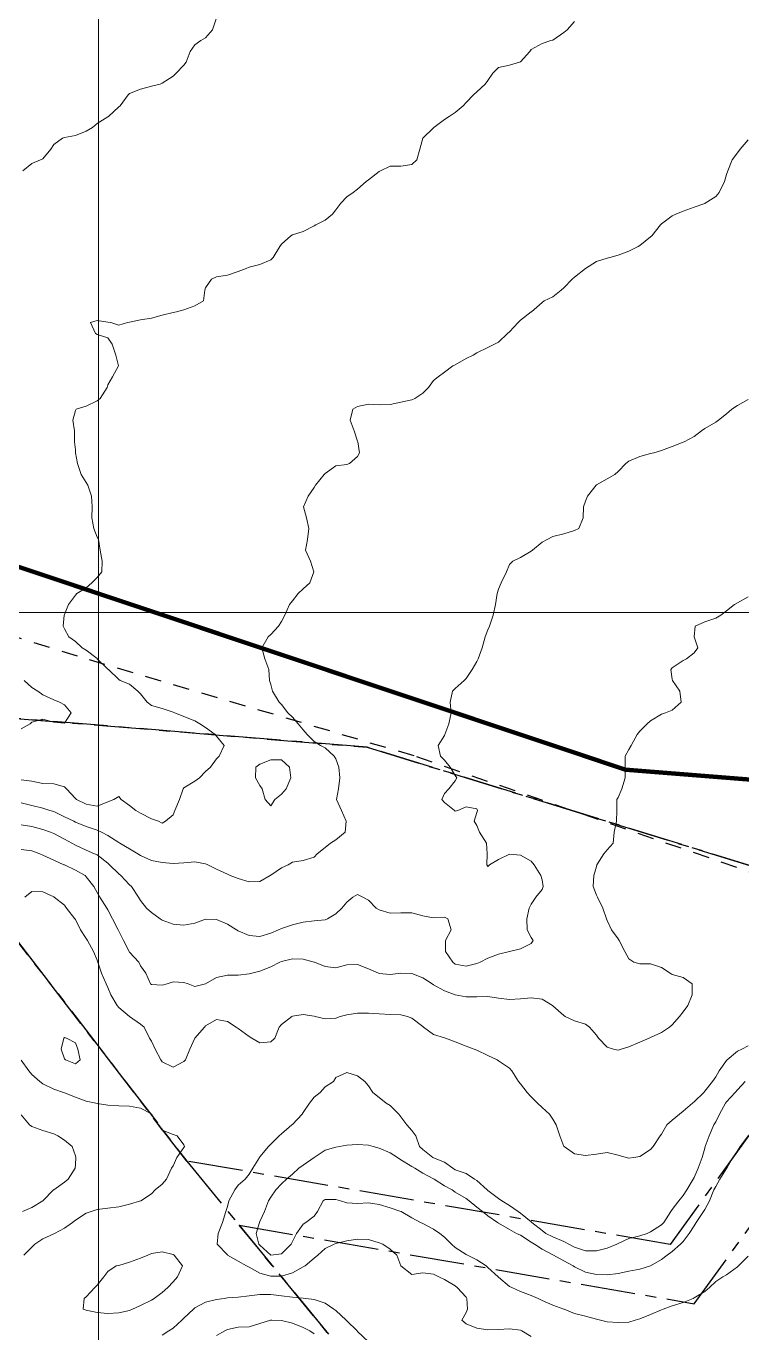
# Model space of a CAD drawing. Header units: centimetres. Extents: x 0 to 642158, y -847 to 649707.
# Drawn here: x 616763.5 to 616796.5, y 621054.2 to 621114.4 of the extents above; entities that cross this region are included whole.
import ezdxf

# ---------------------------------------------------------------- set-up
doc = ezdxf.new("R2010")
doc.units = ezdxf.units.CM
doc.header["$MEASUREMENT"] = 0
doc.linetypes.add('CENTERX2', pattern=[4, 2.5, -0.5, 0.5, -0.5])
doc.linetypes.add('JIS_02_0.7', pattern=[1.35, 0.75, -0.6])
for name, color, linetype, lineweight in [('MEV_grille', 254, 'Continuous', 9), ('MEV_layout inondation', 5, 'Continuous', 15), ('WAL_parcellaire agricole', 7, 'JIS_02_0.7', 25), ('WAL_topographie 0.5', 253, 'Continuous', 20)]:
    doc.layers.add(name, color=color, linetype=linetype, lineweight=lineweight)
doc.layers.add('SPW_parcellaire cadastral', color=7, linetype='CENTERX2', lineweight=25, true_color=0xff0542)

# ---------------------------------------------------------------- blocks, each defined once
blk = doc.blocks.new('*U114')
at = {"layer": 'MEV_grille', "transparency": 33554687}
blk.add_lwpolyline([(-1338.461, 0), (1338.461, 0)], dxfattribs=at)
blk = doc.blocks.new('*U115')
at = {"layer": 'MEV_grille', "color": 0, "linetype": 'ByBlock', "lineweight": -2, "transparency": 16777216}
blk.add_blockref('*U114', (0, -1300), dxfattribs=at)
blk = doc.blocks.new('*U112')
at = {"layer": 'MEV_grille', "transparency": 33554687}
blk.add_lwpolyline([(0, 1825.476), (0, -1825.476)], dxfattribs=at)
blk = doc.blocks.new('*U113')
at = {"layer": 'MEV_grille', "color": 0, "linetype": 'ByBlock', "lineweight": -2, "transparency": 16777216}
blk.add_blockref('*U112', (1400, 0), dxfattribs=at)

msp = doc.modelspace()

# ---------------------------------------------------------------- linework, layer by layer
at = {"layer": 'MEV_layout inondation', "const_width": 0.2}
msp.add_lwpolyline([(616900.942, 621085.199), (616869.556, 621081.82), (616818.373, 621077.958), (616791.092, 621080.131), (616754.688, 621092.309), (616742.718, 621101.924), (616722.412, 621069.444), (616695.48, 621070.085), (616668.547, 621046.793), (616701.256, 620999.929), (616753.203, 621003.561), (616805.513, 621043.508), (616905.775, 621054.403)], dxfattribs=at)
at = {"layer": 'SPW_parcellaire cadastral'}
for points in [[(616847.565, 621061.691), (616828.917, 621060.539), (616808.973, 621071.951), (616779.19, 621081.167), (616754.653, 621083.181), (616749.683, 621089.067), (616744.793, 621094.859), (616737.834, 621103.1), (616737.636, 621103.336), (616732.916, 621108.926), (616728.3, 621114.393), (616727.627, 621115.19), (616722.948, 621120.732), (616722.671, 621121.06), (616772.42, 621142.06), (616847.565, 621061.691)], [(616715.263, 621093.336), (616715.563, 621087.308), (616715.873, 621081.077), (616716.186, 621074.786), (616716.286, 621072.789), (616760.686, 621075.337), (616770.879, 621062.083), (616773.292, 621059.129), (616779.255, 621051.859), (616773.908, 621030.944), (616772.263, 621024.51), (616770.866, 621019.044), (616769.271, 621012.806), (616767.739, 621006.814), (616766.157, 621000.627), (616765.689, 620998.794), (616662.71, 621125.629)], [(616770.879, 621062.083), (616760.686, 621075.337), (616754.653, 621083.181), (616779.19, 621081.167), (616808.973, 621071.951), (616799.149, 621066.556), (616793.149, 621058.234), (616770.879, 621062.083)], [(616773.292, 621059.129), (616794.263, 621055.504), (616800.848, 621064.637), (616808.947, 621069.085), (616810.649, 621053.21), (616786.411, 621043.132), (616779.255, 621051.859), (616773.292, 621059.129)]]:
    msp.add_lwpolyline(points, dxfattribs=at)
at = {"layer": 'WAL_parcellaire agricole'}
msp.add_lwpolyline([(616810.251, 621070.768), (616781.35, 621080.764), (616765.85, 621085.362), (616748.357, 621090.818), (616682.918, 621169.639), (616661.738, 621197.449), (616602.087, 621269.369), (616526.994, 621299.499), (616576.822, 621338.338), (616533.815, 621402.665), (616552.813, 621416.834), (616582.717, 621382.138), (616635.423, 621323.445), (616688.43, 621261.152), (616732.293, 621211.325), (616828.245, 621125.169), (616881.648, 621072.228), (616874.217, 621071.21), (616845.277, 621069.528), (616834.321, 621069.895), (616821.725, 621073.496), (616819.913, 621067.675), (616810.251, 621070.768)], dxfattribs=at)
at = {"layer": 'WAL_topographie 0.5'}
for points in [[(616788.75, 621114.633), (616788.401, 621114.25), (616788.25, 621114.118), (616787.75, 621113.773), (616787.659, 621113.75), (616787.25, 621113.625), (616786.75, 621113.345), (616786.693, 621113.25), (616786.25, 621112.766), (616786.214, 621112.75), (616785.75, 621112.612), (616785.25, 621112.513), (616784.981, 621112.25), (616784.75, 621111.917), (616784.632, 621111.75), (616784.25, 621111.387), (616784.088, 621111.25), (616783.75, 621110.902), (616783.618, 621110.75), (616783.25, 621110.432), (616782.964, 621110.25), (616782.75, 621110.114), (616782.265, 621109.75), (616782.25, 621109.735), (616781.75, 621109.25), (616781.75, 621109.25), (616781.619, 621108.75), (616781.484, 621108.25), (616781.25, 621108.046), (616780.75, 621107.96), (616780.25, 621107.957), (616779.803, 621107.75), (616779.75, 621107.717), (616779.25, 621107.324), (616779.146, 621107.25), (616778.75, 621106.898), (616778.55, 621106.75), (616778.25, 621106.543), (616777.976, 621106.25), (616777.75, 621105.946), (616777.595, 621105.75), (616777.25, 621105.464), (616776.833, 621105.25), (616776.75, 621105.213), (616776.25, 621104.947), (616775.75, 621104.788), (616775.682, 621104.75), (616775.25, 621104.37), (616775.167, 621104.25), (616774.859, 621103.75), (616774.75, 621103.647), (616774.25, 621103.434), (616773.75, 621103.304), (616773.625, 621103.25), (616773.25, 621103.097), (616772.75, 621102.928), (616772.25, 621102.856), (616772.023, 621102.75), (616771.75, 621102.35), (616771.719, 621102.25), (616771.654, 621101.75), (616771.25, 621101.517), (616770.75, 621101.335), (616770.404, 621101.25), (616770.25, 621101.22), (616769.75, 621101.098), (616769.25, 621100.956), (616768.75, 621100.871), (616768.25, 621100.766), (616768.15, 621100.75), (616767.75, 621100.632), (616767.386, 621100.75), (616767.25, 621100.772), (616766.75, 621100.842), (616766.44, 621100.75), (616766.672, 621100.25), (616766.75, 621100.204), (616767.25, 621100.047), (616767.448, 621099.75), (616767.62, 621099.25), (616767.731, 621098.75), (616767.464, 621098.25), (616767.25, 621097.875), (616767.209, 621097.75), (616766.891, 621097.25), (616766.75, 621097.145), (616766.25, 621096.894), (616765.786, 621096.75), (616765.75, 621096.694), (616765.632, 621096.25), (616765.712, 621095.75), (616765.713, 621095.25), (616765.75, 621094.875), (616765.76, 621094.75), (616765.85, 621094.25), (616766.015, 621093.75), (616766.25, 621093.369), (616766.316, 621093.25), (616766.488, 621092.75), (616766.518, 621092.25), (616766.512, 621091.75), (616766.604, 621091.25), (616766.75, 621090.861), (616766.814, 621090.75), (616766.886, 621090.25), (616766.978, 621089.75), (616766.961, 621089.25), (616766.75, 621089), (616766.513, 621088.75), (616766.25, 621088.511), (616765.824, 621088.25), (616765.75, 621088.179), (616765.434, 621087.75), (616765.25, 621087.283), (616765.24, 621087.25), (616765.183, 621086.75), (616765.25, 621086.625), (616765.45, 621086.25), (616765.75, 621086.039), (616766.064, 621085.75), (616766.25, 621085.638), (616766.75, 621085.257), (616766.757, 621085.25), (616767.25, 621084.77), (616767.272, 621084.75), (616767.75, 621084.292), (616767.82, 621084.25), (616768.25, 621084.082), (616768.619, 621083.75), (616768.75, 621083.627), (616769.055, 621083.25), (616769.25, 621083.098), (616769.75, 621082.956), (616770.25, 621082.791), (616770.331, 621082.75), (616770.75, 621082.591), (616771.25, 621082.385), (616771.485, 621082.25), (616771.75, 621082.075), (616772.185, 621081.75), (616772.25, 621081.672), (616772.607, 621081.25), (616772.37, 621080.75), (616772.25, 621080.633), (616771.974, 621080.25), (616771.75, 621080.044), (616771.468, 621079.75), (616771.25, 621079.594), (616770.75, 621079.3), (616770.72, 621079.25), (616770.539, 621078.75), (616770.337, 621078.25), (616770.25, 621078.046), (616769.902, 621077.75), (616769.75, 621077.665), (616769.577, 621077.75), (616769.25, 621077.867), (616768.75, 621078.133), (616768.531, 621078.25), (616768.25, 621078.475), (616767.866, 621078.75), (616767.75, 621078.902), (616767.523, 621078.75), (616767.25, 621078.654), (616766.75, 621078.448), (616766.25, 621078.545), (616765.804, 621078.75), (616765.75, 621078.806), (616765.335, 621079.25), (616765.25, 621079.337), (616764.75, 621079.473), (616764.25, 621079.497), (616763.75, 621079.597), (616763.25, 621079.67)], [(616772.235, 621114.75), (616772.067, 621114.25), (616771.75, 621113.885), (616771.531, 621113.75), (616771.25, 621113.563), (616771.042, 621113.25), (616770.855, 621112.75), (616770.75, 621112.617), (616770.395, 621112.25), (616770.25, 621112.105), (616769.75, 621111.788), (616769.65, 621111.75), (616769.25, 621111.65), (616768.75, 621111.517), (616768.25, 621111.308), (616768.187, 621111.25), (616767.806, 621110.75), (616767.75, 621110.692), (616767.271, 621110.25), (616767.25, 621110.237), (616766.75, 621109.924), (616766.536, 621109.75), (616766.25, 621109.581), (616765.75, 621109.382), (616765.25, 621109.285), (616765.162, 621109.25), (616764.75, 621108.958), (616764.615, 621108.75), (616764.25, 621108.3), (616764.15, 621108.25), (616763.75, 621108.083), (616763.321, 621107.75)], [(616796.75, 621109.173), (616796.383, 621108.75), (616796.25, 621108.583), (616796.015, 621108.25), (616795.808, 621107.75), (616795.75, 621107.571), (616795.658, 621107.25), (616795.402, 621106.75), (616795.25, 621106.566), (616794.77, 621106.25), (616794.75, 621106.241), (616794.25, 621106.073), (616793.75, 621105.88), (616793.417, 621105.75), (616793.25, 621105.677), (616792.75, 621105.302), (616792.707, 621105.25), (616792.307, 621104.75), (616792.25, 621104.696), (616791.75, 621104.3), (616791.673, 621104.25), (616791.25, 621104.042), (616790.75, 621103.858), (616790.368, 621103.75), (616790.25, 621103.719), (616789.75, 621103.558), (616789.25, 621103.25), (616789.25, 621103.25), (616788.75, 621102.844), (616788.638, 621102.75), (616788.25, 621102.353), (616788.136, 621102.25), (616787.75, 621101.936), (616787.35, 621101.75), (616787.25, 621101.679), (616786.77, 621101.25), (616786.75, 621101.238), (616786.25, 621100.853), (616786.15, 621100.75), (616785.75, 621100.329), (616785.659, 621100.25), (616785.25, 621099.853), (616785.055, 621099.75), (616784.75, 621099.593), (616784.25, 621099.357), (616784.083, 621099.25), (616783.75, 621099.092), (616783.25, 621098.802), (616783.146, 621098.75), (616782.75, 621098.455), (616782.464, 621098.25), (616782.25, 621098.074), (616782.016, 621097.75), (616781.75, 621097.5), (616781.382, 621097.25), (616781.25, 621097.189), (616780.75, 621097.086), (616780.25, 621096.978), (616779.75, 621096.95), (616779.25, 621096.993), (616778.75, 621096.886), (616778.536, 621096.75), (616778.411, 621096.25), (616778.592, 621095.75), (616778.75, 621095.275), (616778.761, 621095.25), (616778.837, 621094.75), (616778.75, 621094.576), (616778.375, 621094.25), (616778.25, 621094.21), (616777.75, 621094.144), (616777.25, 621093.796), (616777.212, 621093.75), (616776.818, 621093.25), (616776.75, 621093.15), (616776.48, 621092.75), (616776.265, 621092.25), (616776.393, 621091.75), (616776.504, 621091.25), (616776.448, 621090.75), (616776.345, 621090.25), (616776.58, 621089.75), (616776.731, 621089.25), (616776.552, 621088.75), (616776.25, 621088.476), (616776.019, 621088.25), (616775.75, 621087.924), (616775.611, 621087.75), (616775.394, 621087.25), (616775.25, 621086.957), (616775.104, 621086.75), (616774.75, 621086.368), (616774.628, 621086.25), (616774.333, 621085.75), (616774.471, 621085.25), (616774.667, 621084.75), (616774.685, 621084.25), (616774.75, 621084.062), (616774.836, 621083.75), (616775.144, 621083.25), (616775.25, 621083.131), (616775.539, 621082.75), (616775.75, 621082.551), (616776.01, 621082.25), (616776.25, 621081.965), (616776.428, 621081.75), (616776.75, 621081.437), (616777.04, 621081.25), (616777.25, 621081.131), (616777.673, 621080.75), (616777.75, 621080.634), (616777.88, 621080.25), (616777.937, 621079.75), (616777.868, 621079.25), (616777.778, 621078.75), (616778.017, 621078.25), (616778.226, 621077.75), (616778.185, 621077.25), (616777.75, 621076.893), (616777.51, 621076.75), (616777.25, 621076.54), (616776.896, 621076.25), (616776.75, 621076.097), (616776.25, 621075.945), (616775.75, 621075.863), (616775.556, 621075.75), (616775.25, 621075.598), (616774.75, 621075.27), (616774.719, 621075.25), (616774.25, 621074.982), (616773.75, 621074.964), (616773.25, 621075.111), (616772.88, 621075.25), (616772.75, 621075.319), (616772.25, 621075.538), (616771.858, 621075.75), (616771.75, 621075.796), (616771.25, 621075.889), (616770.75, 621075.833), (616770.25, 621075.812), (616769.75, 621075.85), (616769.25, 621075.941), (616768.75, 621076.171), (616768.63, 621076.25), (616768.25, 621076.485), (616767.803, 621076.75), (616767.75, 621076.78), (616767.25, 621077.094), (616766.954, 621077.25), (616766.75, 621077.336), (616766.25, 621077.514), (616765.75, 621077.718), (616765.685, 621077.75), (616765.25, 621077.954), (616764.75, 621078.195), (616764.578, 621078.25), (616764.25, 621078.356), (616763.75, 621078.474), (616763.25, 621078.601)], [(616796.75, 621097.195), (616796.25, 621096.923), (616795.986, 621096.75), (616795.75, 621096.548), (616795.371, 621096.25), (616795.25, 621096.161), (616794.75, 621095.872), (616794.589, 621095.75), (616794.25, 621095.494), (616793.796, 621095.25), (616793.75, 621095.23), (616793.25, 621095.031), (616792.75, 621094.856), (616792.393, 621094.75), (616792.25, 621094.715), (616791.75, 621094.574), (616791.25, 621094.352), (616791.114, 621094.25), (616790.75, 621093.886), (616790.6, 621093.75), (616790.25, 621093.544), (616789.75, 621093.261), (616789.736, 621093.25), (616789.337, 621092.75), (616789.25, 621092.513), (616789.154, 621092.25), (616789.145, 621091.75), (616788.94, 621091.25), (616788.75, 621091.157), (616788.25, 621091.013), (616787.75, 621090.885), (616787.491, 621090.75), (616787.25, 621090.625), (616786.807, 621090.25), (616786.75, 621090.204), (616786.25, 621089.91), (616785.909, 621089.75), (616785.75, 621089.591), (616785.606, 621089.25), (616785.36, 621088.75), (616785.25, 621088.45), (616785.184, 621088.25), (616785.101, 621087.75), (616785, 621087.25), (616784.823, 621086.75), (616784.75, 621086.583), (616784.625, 621086.25), (616784.491, 621085.75), (616784.311, 621085.25), (616784.25, 621085.114), (616784.034, 621084.75), (616783.75, 621084.33), (616783.659, 621084.25), (616783.25, 621083.875), (616783.13, 621083.75), (616783.016, 621083.25), (616783.061, 621082.75), (616782.952, 621082.25), (616782.771, 621081.75), (616782.75, 621081.706), (616782.466, 621081.25), (616782.563, 621080.75), (616782.75, 621080.566), (616783.022, 621080.25), (616783.25, 621079.856), (616783.328, 621079.75), (616783.25, 621079.61), (616782.95, 621079.25), (616782.75, 621079.036), (616782.632, 621078.75), (616782.75, 621078.619), (616783.219, 621078.25), (616783.25, 621078.224), (616783.365, 621078.25), (616783.75, 621078.411), (616784.25, 621078.321), (616784.27, 621078.25), (616784.25, 621078.15), (616784.117, 621077.75), (616784.25, 621077.55), (616784.365, 621077.25), (616784.697, 621076.75), (616784.724, 621076.25), (616784.706, 621075.75), (616784.75, 621075.662), (616784.833, 621075.75), (616785.25, 621075.984), (616785.75, 621076.228), (616786.25, 621076.194), (616786.75, 621075.906), (616786.889, 621075.75), (616787.199, 621075.25), (616787.25, 621075.047), (616787.301, 621074.75), (616787.25, 621074.605), (616786.969, 621074.25), (616786.75, 621073.937), (616786.659, 621073.75), (616786.548, 621073.25), (616786.56, 621072.75), (616786.75, 621072.394), (616786.842, 621072.25), (616786.75, 621072.12), (616786.25, 621071.875), (616785.75, 621071.75), (616785.75, 621071.75), (616785.25, 621071.625), (616784.75, 621071.438), (616784.393, 621071.25), (616784.25, 621071.196), (616783.75, 621071.069), (616783.25, 621071.166), (616783.133, 621071.25), (616782.802, 621071.75), (616782.794, 621072.25), (616783.057, 621072.75), (616782.911, 621073.25), (616782.75, 621073.328), (616782.25, 621073.295), (616781.75, 621073.391), (616781.25, 621073.534), (616780.75, 621073.534), (616780.25, 621073.513), (616779.75, 621073.662), (616779.607, 621073.75), (616779.25, 621074.115), (616778.99, 621074.25), (616778.75, 621074.379), (616778.528, 621074.25), (616778.25, 621074.029), (616778.026, 621073.75), (616777.75, 621073.489), (616777.366, 621073.25), (616777.25, 621073.214), (616776.75, 621073.168), (616776.25, 621073.099), (616775.75, 621072.979), (616775.25, 621072.804), (616775.112, 621072.75), (616774.75, 621072.592), (616774.25, 621072.436), (616773.75, 621072.49), (616773.25, 621072.707), (616773.17, 621072.75), (616772.75, 621073.012), (616772.25, 621073.229), (616771.75, 621073.242), (616771.25, 621073.056), (616770.75, 621072.968), (616770.25, 621073.013), (616769.75, 621073.186), (616769.654, 621073.25), (616769.25, 621073.547), (616769.026, 621073.75), (616768.75, 621074.093), (616768.658, 621074.25), (616768.328, 621074.75), (616768.25, 621074.826), (616767.844, 621075.25), (616767.75, 621075.331), (616767.328, 621075.75), (616767.25, 621075.814), (616766.75, 621076.197), (616766.635, 621076.25), (616766.25, 621076.418), (616765.75, 621076.655), (616765.584, 621076.75), (616765.25, 621076.929), (616764.75, 621077.19), (616764.609, 621077.25), (616764.25, 621077.377), (616763.75, 621077.51), (616763.25, 621077.591)], [(616796.75, 621088.099), (616796.25, 621087.826), (616796.118, 621087.75), (616795.75, 621087.452), (616795.492, 621087.25), (616795.25, 621087.125), (616794.75, 621086.955), (616794.3, 621086.75), (616794.263, 621086.25), (616794.431, 621085.75), (616794.25, 621085.518), (616793.909, 621085.25), (616793.75, 621085.167), (616793.25, 621084.831), (616793.187, 621084.75), (616793.25, 621084.312), (616793.265, 621084.25), (616793.604, 621083.75), (616793.653, 621083.25), (616793.25, 621082.875), (616792.944, 621082.75), (616792.75, 621082.689), (616792.25, 621082.386), (616792.088, 621082.25), (616791.75, 621081.903), (616791.633, 621081.75), (616791.361, 621081.25), (616791.25, 621081.056), (616791.077, 621080.75), (616791.078, 621080.25), (616791.077, 621079.75), (616790.919, 621079.25), (616790.75, 621078.847), (616790.696, 621078.75), (616790.699, 621078.25), (616790.674, 621077.75), (616790.574, 621077.25), (616790.518, 621076.75), (616790.25, 621076.433), (616790.097, 621076.25), (616789.778, 621075.75), (616789.75, 621075.667), (616789.633, 621075.25), (616789.61, 621074.75), (616789.75, 621074.343), (616789.797, 621074.25), (616790.046, 621073.75), (616790.215, 621073.25), (616790.25, 621073.172), (616790.454, 621072.75), (616790.75, 621072.333), (616790.803, 621072.25), (616791.069, 621071.75), (616791.25, 621071.413), (616791.476, 621071.25), (616791.75, 621071.183), (616792.25, 621071.185), (616792.75, 621071.015), (616793.157, 621070.75), (616793.25, 621070.689), (616793.75, 621070.551), (616794.165, 621070.25), (616794.163, 621069.75), (616793.972, 621069.25), (616793.75, 621068.967), (616793.589, 621068.75), (616793.25, 621068.358), (616793.126, 621068.25), (616792.75, 621068.009), (616792.25, 621067.777), (616792.184, 621067.75), (616791.75, 621067.564), (616791.25, 621067.348), (616790.891, 621067.25), (616790.75, 621067.196), (616790.54, 621067.25), (616790.25, 621067.328), (616789.846, 621067.75), (616789.75, 621067.889), (616789.438, 621068.25), (616789.25, 621068.398), (616788.75, 621068.545), (616788.31, 621068.75), (616788.25, 621068.792), (616787.75, 621069.235), (616787.725, 621069.25), (616787.25, 621069.544), (616786.75, 621069.616), (616786.25, 621069.569), (616785.75, 621069.528), (616785.25, 621069.59), (616784.75, 621069.668), (616784.25, 621069.658), (616783.75, 621069.663), (616783.25, 621069.75), (616783.25, 621069.75), (616782.75, 621069.932), (616782.25, 621070.216), (616782.194, 621070.25), (616781.75, 621070.539), (616781.25, 621070.731), (616780.75, 621070.746), (616780.25, 621070.691), (616779.75, 621070.738), (616779.708, 621070.75), (616779.25, 621070.94), (616778.75, 621071.149), (616778.25, 621071.135), (616777.75, 621070.986), (616777.25, 621071.051), (616776.767, 621071.25), (616776.75, 621071.257), (616776.25, 621071.398), (616775.75, 621071.403), (616775.25, 621071.283), (616775.173, 621071.25), (616774.75, 621071.045), (616774.25, 621070.845), (616773.885, 621070.75), (616773.75, 621070.712), (616773.25, 621070.658), (616772.75, 621070.65), (616772.25, 621070.545), (616771.75, 621070.25), (616771.75, 621070.25), (616771.25, 621070.139), (616770.947, 621070.25), (616770.75, 621070.324), (616770.25, 621070.35), (616769.979, 621070.25), (616769.75, 621070.201), (616769.25, 621070.22), (616769.216, 621070.25), (616768.998, 621070.75), (616768.75, 621071.083), (616768.666, 621071.25), (616768.25, 621071.723), (616768.233, 621071.75), (616767.97, 621072.25), (616767.75, 621072.69), (616767.721, 621072.75), (616767.461, 621073.25), (616767.25, 621073.663), (616767.2, 621073.75), (616766.882, 621074.25), (616766.75, 621074.463), (616766.597, 621074.75), (616766.25, 621075.196), (616766.196, 621075.25), (616765.75, 621075.491), (616765.25, 621075.738), (616765.222, 621075.75), (616764.75, 621075.965), (616764.25, 621076.19), (616764.108, 621076.25), (616763.75, 621076.394), (616763.25, 621076.456)], [(616763.388, 621084.25), (616763.75, 621083.914), (616764.024, 621083.75), (616764.25, 621083.577), (616764.75, 621083.357), (616765.018, 621083.25), (616765.25, 621083.118), (616765.548, 621082.75), (616765.25, 621082.277), (616764.75, 621082.324), (616764.25, 621082.454), (616763.75, 621082.321), (616763.665, 621082.25), (616763.25, 621082.011)], [(616774.937, 621078.75), (616774.75, 621078.457), (616774.486, 621078.75), (616774.359, 621079.25), (616774.25, 621079.396), (616774.045, 621079.75), (616774.061, 621080.25), (616774.25, 621080.385), (616774.75, 621080.592), (616775.25, 621080.583), (616775.618, 621080.25), (616775.683, 621079.75), (616775.459, 621079.25), (616775.25, 621079), (616774.937, 621078.75)], [(616796.75, 621067.391), (616796.453, 621067.25), (616796.25, 621067.146), (616795.776, 621066.75), (616795.75, 621066.721), (616795.414, 621066.25), (616795.25, 621065.974), (616795.102, 621065.75), (616794.75, 621065.302), (616794.701, 621065.25), (616794.25, 621064.82), (616794.177, 621064.75), (616793.75, 621064.386), (616793.589, 621064.25), (616793.25, 621063.97), (616793.005, 621063.75), (616792.75, 621063.33), (616792.691, 621063.25), (616792.369, 621062.75), (616792.25, 621062.612), (616791.75, 621062.295), (616791.475, 621062.25), (616791.25, 621062.213), (616791.125, 621062.25), (616790.75, 621062.353), (616790.25, 621062.472), (616789.75, 621062.403), (616789.25, 621062.335), (616788.75, 621062.421), (616788.261, 621062.75), (616788.25, 621062.761), (616788.063, 621063.25), (616787.899, 621063.75), (616787.75, 621064.018), (616787.588, 621064.25), (616787.25, 621064.556), (616787.036, 621064.75), (616786.75, 621065.052), (616786.56, 621065.25), (616786.25, 621065.641), (616786.167, 621065.75), (616785.85, 621066.25), (616785.75, 621066.361), (616785.25, 621066.708), (616785.182, 621066.75), (616784.75, 621066.954), (616784.25, 621067.201), (616784.125, 621067.25), (616783.75, 621067.386), (616783.25, 621067.58), (616782.806, 621067.75), (616782.75, 621067.768), (616782.25, 621067.926), (616781.787, 621068.25), (616781.75, 621068.283), (616781.25, 621068.679), (616781.05, 621068.75), (616780.75, 621068.824), (616780.25, 621068.836), (616779.75, 621068.868), (616779.25, 621068.91), (616778.75, 621068.903), (616778.25, 621068.822), (616777.943, 621068.75), (616777.75, 621068.674), (616777.25, 621068.635), (616776.797, 621068.75), (616776.75, 621068.76), (616776.25, 621068.837), (616775.75, 621068.764), (616775.717, 621068.75), (616775.25, 621068.382), (616775.133, 621068.25), (616774.939, 621067.75), (616774.75, 621067.582), (616774.25, 621067.532), (616773.885, 621067.75), (616773.75, 621067.822), (616773.25, 621068.194), (616773.164, 621068.25), (616772.75, 621068.52), (616772.25, 621068.604), (616771.75, 621068.324), (616771.692, 621068.25), (616771.252, 621067.75), (616771.25, 621067.746), (616771.015, 621067.25), (616770.819, 621066.75), (616770.75, 621066.676), (616770.25, 621066.42), (616769.75, 621066.66), (616769.691, 621066.75), (616769.419, 621067.25), (616769.25, 621067.605), (616769.158, 621067.75), (616768.92, 621068.25), (616768.75, 621068.389), (616768.25, 621068.745), (616768.244, 621068.75), (616767.75, 621069.169), (616767.677, 621069.25), (616767.378, 621069.75), (616767.25, 621070.085), (616767.17, 621070.25), (616766.95, 621070.75), (616766.789, 621071.25), (616766.75, 621071.345), (616766.588, 621071.75), (616766.302, 621072.25), (616766.25, 621072.34), (616765.987, 621072.75), (616765.75, 621073.22), (616765.729, 621073.25), (616765.339, 621073.75), (616765.25, 621073.876), (616764.773, 621074.25), (616764.75, 621074.265), (616764.25, 621074.505), (616763.75, 621074.518), (616763.428, 621074.25)], [(616765.75, 621066.561), (616765.963, 621066.75), (616765.863, 621067.25), (616765.75, 621067.531), (616765.333, 621067.75), (616765.25, 621067.777), (616765.218, 621067.75), (616765.088, 621067.25), (616765.25, 621066.801), (616765.299, 621066.75), (616765.75, 621066.561)], [(616763.25, 621066.738), (616763.611, 621066.25), (616763.75, 621066.074), (616764.109, 621065.75), (616764.25, 621065.645), (616764.75, 621065.391), (616765.196, 621065.25), (616765.25, 621065.234), (616765.75, 621065.035), (616766.25, 621064.849), (616766.696, 621064.75), (616766.75, 621064.733), (616767.25, 621064.658), (616767.75, 621064.635), (616768.25, 621064.614), (616768.75, 621064.524), (616769.25, 621064.262), (616769.26, 621064.25), (616769.557, 621063.75), (616769.75, 621063.5), (616770.25, 621063.309), (616770.442, 621063.25), (616770.75, 621062.825), (616770.769, 621062.75), (616770.75, 621062.709), (616770.43, 621062.25), (616770.25, 621061.864), (616770.185, 621061.75), (616769.954, 621061.25), (616769.75, 621061.024), (616769.423, 621060.75), (616769.25, 621060.567), (616768.758, 621060.25), (616768.75, 621060.247), (616768.25, 621060.09), (616767.75, 621059.965), (616767.25, 621059.906), (616766.75, 621059.848), (616766.475, 621059.75), (616766.25, 621059.675), (616765.75, 621059.351), (616765.624, 621059.25), (616765.25, 621058.981), (616764.784, 621058.75), (616764.75, 621058.732), (616764.25, 621058.491), (616763.882, 621058.25), (616763.75, 621058.119), (616763.376, 621057.75)], [(616796.61, 621065.75), (616796.25, 621065.36), (616796.151, 621065.25), (616795.75, 621064.813), (616795.7, 621064.75), (616795.419, 621064.25), (616795.25, 621063.897), (616795.162, 621063.75), (616794.942, 621063.25), (616794.768, 621062.75), (616794.75, 621062.681), (616794.621, 621062.25), (616794.448, 621061.75), (616794.25, 621061.327), (616794.209, 621061.25), (616793.912, 621060.75), (616793.75, 621060.494), (616793.552, 621060.25), (616793.25, 621059.845), (616793.179, 621059.75), (616792.854, 621059.25), (616792.75, 621059.147), (616792.25, 621058.825), (616792.095, 621058.75), (616791.75, 621058.639), (616791.25, 621058.514), (616790.75, 621058.283), (616790.693, 621058.25), (616790.25, 621058.072), (616789.75, 621057.946), (616789.25, 621057.938), (616788.75, 621058.118), (616788.486, 621058.25), (616788.25, 621058.373), (616787.75, 621058.588), (616787.428, 621058.75), (616787.25, 621058.887), (616786.783, 621059.25), (616786.75, 621059.287), (616786.25, 621059.678), (616786.143, 621059.75), (616785.75, 621060.039), (616785.394, 621060.25), (616785.25, 621060.35), (616784.75, 621060.721), (616784.715, 621060.75), (616784.25, 621061.189), (616784.141, 621061.25), (616783.75, 621061.504), (616783.25, 621061.686), (616783.134, 621061.75), (616782.75, 621062.03), (616782.25, 621062.237), (616782.213, 621062.25), (616781.75, 621062.61), (616781.603, 621062.75), (616781.427, 621063.25), (616781.25, 621063.493), (616781.024, 621063.75), (616780.75, 621064.125), (616780.644, 621064.25), (616780.25, 621064.639), (616780.072, 621064.75), (616779.75, 621065.019), (616779.459, 621065.25), (616779.25, 621065.55), (616779.088, 621065.75), (616778.75, 621066.01), (616778.25, 621066.169), (616777.75, 621065.929), (616777.644, 621065.75), (616777.25, 621065.513), (616777.027, 621065.25), (616776.75, 621065.03), (616776.54, 621064.75), (616776.25, 621064.317), (616776.191, 621064.25), (616775.75, 621063.768), (616775.719, 621063.75), (616775.25, 621063.333), (616775.145, 621063.25), (616774.75, 621062.855), (616774.641, 621062.75), (616774.25, 621062.272), (616774.237, 621062.25), (616773.924, 621061.75), (616773.75, 621061.474), (616773.574, 621061.25), (616773.25, 621060.971), (616773.102, 621060.75), (616772.824, 621060.25), (616772.75, 621059.983), (616772.683, 621059.75), (616772.522, 621059.25), (616772.321, 621058.75), (616772.277, 621058.25), (616772.75, 621057.766), (616772.763, 621057.75), (616773.25, 621057.459), (616773.626, 621057.25), (616773.75, 621057.197), (616774.25, 621056.912), (616774.75, 621056.768), (616775.25, 621056.775), (616775.75, 621056.931), (616776.25, 621057.199), (616776.332, 621057.25), (616776.75, 621057.598), (616776.915, 621057.75), (616777.25, 621058.051), (616777.674, 621058.25), (616777.75, 621058.286), (616778.25, 621058.399), (616778.75, 621058.486), (616779.25, 621058.461), (616779.75, 621058.318), (616779.914, 621058.25), (616780.25, 621058.018), (616780.557, 621057.75), (616780.75, 621057.25), (616780.75, 621057.25), (616781.25, 621056.852), (616781.75, 621056.926), (616782.25, 621056.862), (616782.494, 621056.75), (616782.75, 621056.628), (616783.25, 621056.33), (616783.342, 621056.25), (616783.75, 621055.81), (616783.79, 621055.75), (616783.814, 621055.25), (616783.75, 621055.097), (616783.548, 621054.75), (616783.75, 621054.583), (616784.25, 621054.38), (616784.75, 621054.302), (616785.25, 621054.312), (616785.75, 621054.343), (616786.25, 621054.28), (616786.325, 621054.25), (616786.75, 621053.996)], [(616763.25, 621064.213), (616763.642, 621063.75), (616763.75, 621063.671), (616764.25, 621063.492), (616764.75, 621063.333), (616764.943, 621063.25), (616765.25, 621063.046), (616765.595, 621062.75), (616765.75, 621062.324), (616765.765, 621062.25), (616765.75, 621061.917), (616765.74, 621061.75), (616765.422, 621061.25), (616765.25, 621061.107), (616764.75, 621060.755), (616764.745, 621060.75), (616764.257, 621060.25), (616764.25, 621060.244), (616763.75, 621059.948), (616763.312, 621059.75)], [(616796.74, 621063.25), (616796.378, 621062.75), (616796.25, 621062.555), (616796.044, 621062.25), (616795.757, 621061.75), (616795.75, 621061.741), (616795.434, 621061.25), (616795.25, 621060.908), (616795.166, 621060.75), (616794.963, 621060.25), (616794.75, 621059.848), (616794.684, 621059.75), (616794.347, 621059.25), (616794.25, 621059.092), (616794.027, 621058.75), (616793.75, 621058.376), (616793.626, 621058.25), (616793.25, 621057.911), (616793.017, 621057.75), (616792.75, 621057.547), (616792.25, 621057.252), (616792.245, 621057.25), (616791.75, 621057.102), (616791.25, 621056.998), (616790.75, 621056.892), (616790.25, 621056.841), (616789.75, 621056.845), (616789.25, 621056.962), (616788.75, 621057.209), (616788.679, 621057.25), (616788.25, 621057.482), (616787.776, 621057.75), (616787.75, 621057.764), (616787.25, 621058.018), (616786.901, 621058.25), (616786.75, 621058.35), (616786.25, 621058.663), (616786.078, 621058.75), (616785.75, 621058.93), (616785.25, 621059.219), (616785.199, 621059.25), (616784.75, 621059.552), (616784.511, 621059.75), (616784.25, 621059.964), (616783.89, 621060.25), (616783.75, 621060.354), (616783.25, 621060.653), (616783.106, 621060.75), (616782.75, 621060.945), (616782.272, 621061.25), (616782.25, 621061.264), (616781.75, 621061.53), (616781.391, 621061.75), (616781.25, 621061.834), (616780.75, 621062.144), (616780.582, 621062.25), (616780.25, 621062.458), (616779.75, 621062.674), (616779.462, 621062.75), (616779.25, 621062.811), (616778.75, 621062.85), (616778.25, 621062.812), (616777.91, 621062.75), (616777.75, 621062.726), (616777.25, 621062.58), (616776.75, 621062.253), (616776.747, 621062.25), (616776.25, 621061.901), (616776.05, 621061.75), (616775.75, 621061.478), (616775.483, 621061.25), (616775.25, 621061.033), (616774.982, 621060.75), (616774.75, 621060.419), (616774.647, 621060.25), (616774.456, 621059.75), (616774.25, 621059.293), (616774.23, 621059.25), (616774.075, 621058.75), (616774.206, 621058.25), (616774.25, 621058.204), (616774.75, 621057.75), (616775.25, 621057.801), (616775.691, 621058.25), (616775.75, 621058.381), (616775.933, 621058.75), (616776.25, 621059.167), (616776.36, 621059.25), (616776.75, 621059.543), (616776.907, 621059.75), (616777.168, 621060.25), (616777.25, 621060.315), (616777.75, 621060.311), (616777.971, 621060.25), (616778.25, 621060.163), (616778.75, 621060.13), (616779.25, 621060.157), (616779.75, 621060.083), (616780.25, 621059.931), (616780.75, 621059.751), (616780.753, 621059.75), (616781.25, 621059.47), (616781.656, 621059.25), (616781.75, 621059.2), (616782.25, 621058.945), (616782.534, 621058.75), (616782.75, 621058.579), (616783.071, 621058.25), (616783.25, 621058.098), (616783.75, 621057.781), (616783.81, 621057.75), (616784.25, 621057.522), (616784.674, 621057.25), (616784.75, 621057.182), (616785.235, 621056.75), (616785.25, 621056.733), (616785.75, 621056.294), (616785.851, 621056.25), (616786.25, 621056.07), (616786.75, 621055.88), (616787.069, 621055.75), (616787.25, 621055.659), (616787.75, 621055.437), (616788.25, 621055.254), (616788.263, 621055.25), (616788.75, 621055.061), (616789.25, 621054.926), (616789.75, 621054.79), (616789.942, 621054.75), (616790.25, 621054.672), (616790.75, 621054.639), (616791.25, 621054.661), (616791.54, 621054.75), (616791.75, 621054.8), (616792.25, 621055.011), (616792.75, 621055.218), (616792.828, 621055.25), (616793.25, 621055.4), (616793.75, 621055.565), (616794.204, 621055.75), (616794.25, 621055.77), (616794.75, 621056.067), (616794.969, 621056.25), (616795.25, 621056.533), (616795.571, 621056.75), (616795.75, 621056.841), (616796.25, 621057.212), (616796.296, 621057.25), (616796.75, 621057.699)], [(616768.25, 621055.198), (616768.385, 621055.25), (616768.75, 621055.416), (616769.25, 621055.675), (616769.38, 621055.75), (616769.75, 621056.025), (616770.002, 621056.25), (616770.25, 621056.517), (616770.461, 621056.75), (616770.692, 621057.25), (616770.298, 621057.75), (616770.25, 621057.773), (616769.75, 621057.894), (616769.25, 621057.815), (616769.086, 621057.75), (616768.75, 621057.606), (616768.25, 621057.414), (616767.75, 621057.273), (616767.629, 621057.25), (616767.25, 621056.988), (616767.054, 621056.75), (616766.75, 621056.362), (616766.65, 621056.25), (616766.25, 621055.821), (616766.15, 621055.75), (616766.11, 621055.25), (616766.25, 621055.205), (616766.75, 621055.098), (616767.25, 621055.052), (616767.75, 621055.079), (616768.25, 621055.198)], [(616769.75, 621054.053), (616770.059, 621054.25), (616770.25, 621054.373), (616770.649, 621054.75), (616770.75, 621054.841), (616771.187, 621055.25), (616771.25, 621055.308), (616771.75, 621055.574), (616772.25, 621055.696), (616772.609, 621055.75), (616772.75, 621055.771), (616773.25, 621055.801), (616773.75, 621055.862), (616774.25, 621055.932), (616774.75, 621055.932), (616775.25, 621055.869), (616775.75, 621055.8), (616776.25, 621055.761), (616776.363, 621055.75), (616776.75, 621055.699), (616777.25, 621055.528), (616777.655, 621055.25), (616777.75, 621055.193), (616778.226, 621054.75), (616778.25, 621054.721), (616778.726, 621054.25), (616778.75, 621054.224), (616779.247, 621053.75)], [(616772.25, 621054.045), (616772.639, 621054.25), (616772.75, 621054.308), (616773.25, 621054.422), (616773.75, 621054.44), (616774.25, 621054.587), (616774.743, 621054.75), (616774.75, 621054.752), (616774.796, 621054.75), (616775.25, 621054.73), (616775.75, 621054.611), (616776.25, 621054.401), (616776.545, 621054.25), (616776.75, 621054.108)]]:
    msp.add_lwpolyline(points, dxfattribs=at)

# ---------------------------------------------------------------- block references
at = {"layer": 'MEV_grille', "transparency": 33554687}
for name, p in [('*U113', (615366.814, 620593.644)), ('*U115', (616669.481, 622387.381))]:
    msp.add_blockref(name, p, dxfattribs=at)

doc.saveas('drawing.dxf')
